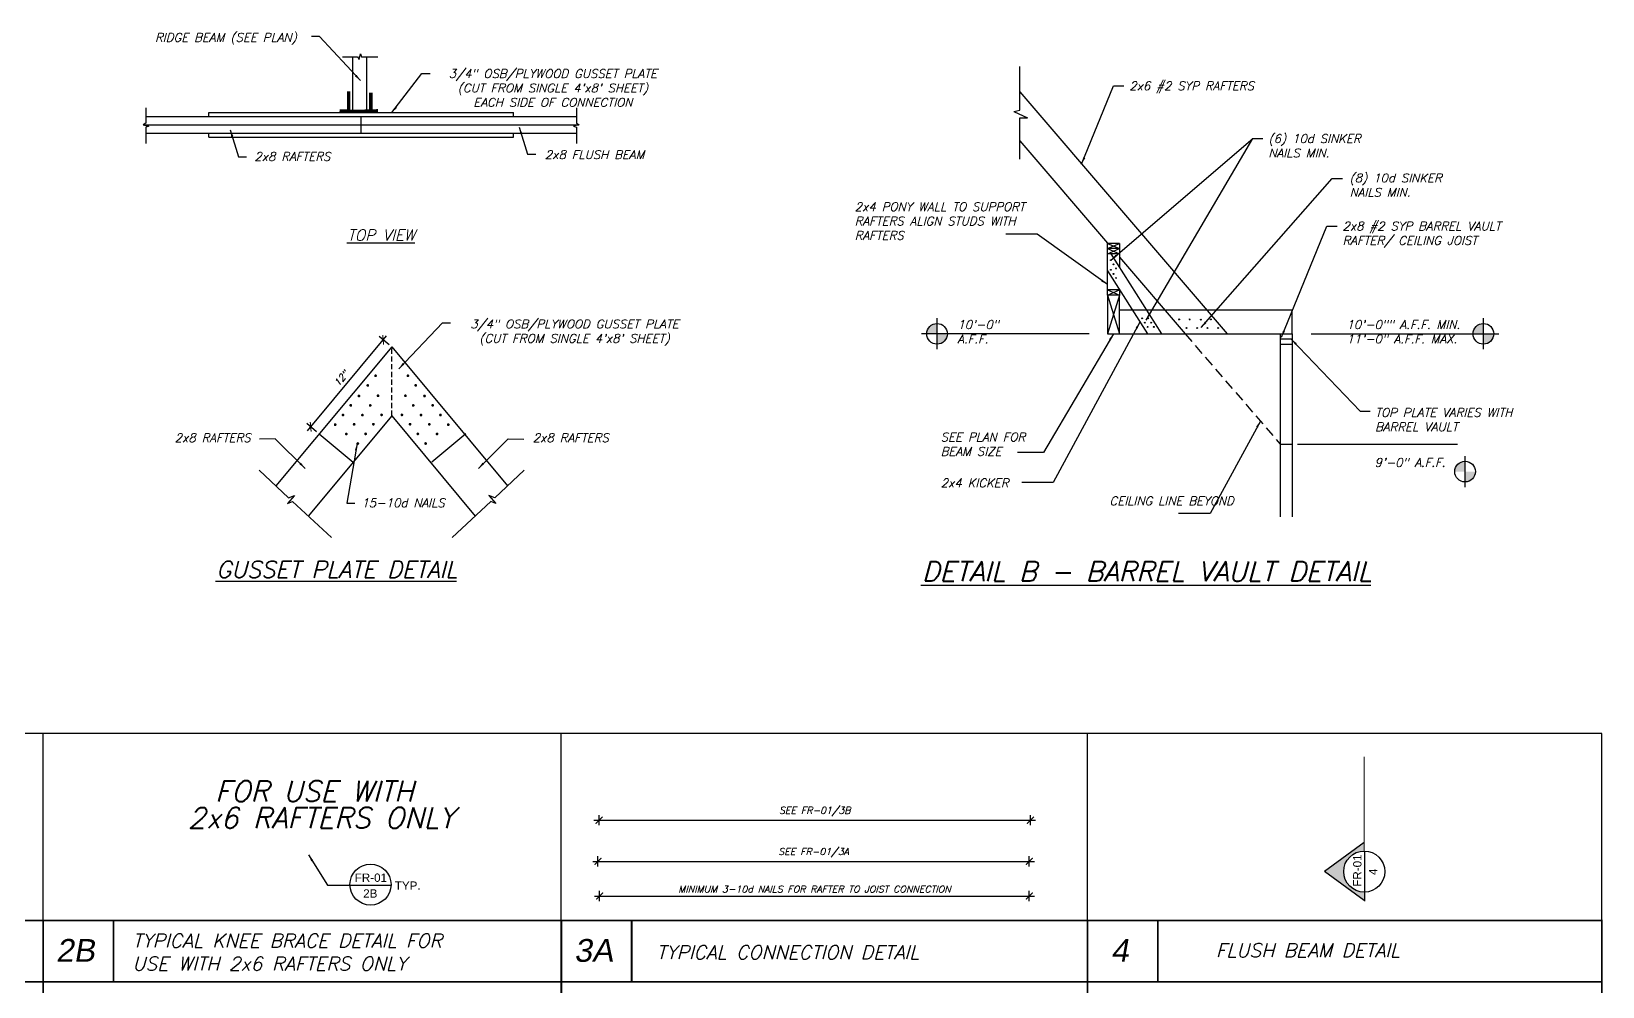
# Model space of a CAD drawing. Header units: inches. Extents: x 683 to 9753, y -6805 to 20230.
# Drawn here: x 3620 to 4532, y 1377 to 1932 of the extents above; entities that cross this region are included whole.
import ezdxf
from ezdxf.enums import TextEntityAlignment as Align

# ---------------------------------------------------------------- set-up
doc = ezdxf.new("R2010")
doc.units = ezdxf.units.IN
doc.header["$LTSCALE"] = 48
doc.header["$MEASUREMENT"] = 0
doc.linetypes.add('HIDDEN2', pattern=[0.1875, 0.125, -0.0625])
doc.linetypes.add('HIDDEN4', pattern=[0.09375, 0.0625, -0.03125])
doc.layers.get('Defpoints').update_dxf_attribs({"color": 251})
for name, color, linetype in [('DPIS-BL', 9, 'Continuous'), ('DPIS-DIM', 7, 'Continuous'), ('DPIS-RAFTERS', 1, 'Continuous'), ('DPIS-TEXT', 7, 'Continuous'), ('FPTEXT', 2, 'Continuous')]:
    doc.layers.add(name, color=color, linetype=linetype)
doc.styles.add('DIMLETTERS', font='arial.ttf', dxfattribs={"height": 12})
doc.styles.add('DPIS-DIM', font='Simplex.shx', dxfattribs={"oblique": 15})
doc.styles.add('SHEETNAME', font='arial.ttf', dxfattribs={"height": 4})
doc.styles.add('SIMPLEX', font='simplex.shx', dxfattribs={"oblique": 15, "height": 4})
doc.styles.get("Standard").update_dxf_attribs({"font": 'simplex.shx', "oblique": 15})
doc.dimstyles.new('DPIS-DIM1', dxfattribs={"dimtxt": 4, "dimasz": 4, "dimexe": 3, "dimexo": 2, "dimgap": 2, "dimtad": 1, "dimdec": 4, "dimrnd": 0.125, "dimzin": 3, "dimdsep": 46, "dimlunit": 4, "dimtxsty": 'DPIS-DIM', "dimblk": 'ARCHTICK', "dimcen": 3, "dimdle": 3, "dimclrd": 2, "dimclre": 2, "dimclrt": 256, "dimadec": 0, "dimazin": 0, "dimtfac": 1, "dimtdec": 4, "dimtmove": 0, "dimatfit": 3, "dimfxl": 1, "dimtolj": 1, "dimtzin": 0, "dimarcsym": 0})
doc.dimstyles.get("Standard").update_dxf_attribs({"dimtxt": 4, "dimasz": 4, "dimexe": 3, "dimexo": 2, "dimgap": 2, "dimtad": 1, "dimdec": 4, "dimrnd": 0.125, "dimzin": 3, "dimdsep": 46, "dimlunit": 4, "dimtxsty": 'SIMPLEX', "dimblk": 'ARCHTICK', "dimcen": 3, "dimdle": 3, "dimclrd": 2, "dimclre": 2, "dimadec": 0, "dimazin": 0, "dimtfac": 1, "dimtdec": 4, "dimtofl": 0, "dimtmove": 1, "dimatfit": 3, "dimfxl": 1, "dimtolj": 1, "dimtzin": 0, "dimarcsym": 0})

# ---------------------------------------------------------------- blocks, each defined once
blk = doc.blocks.new('_ArchTick')
at = {"color": 0, "const_width": 0.15}
blk.add_lwpolyline([(-0.5, -0.5), (0.5, 0.5)], dxfattribs=at)
blk = doc.blocks.new('*D51')
at = {"layer": 'Defpoints', "color": 0, "transparency": 16777216}
for p in [(3824.23, 1752.84), (3829.19, 1748.7), (3787.1, 1698.19)]:
    blk.add_point(p, dxfattribs=at)
at = {"layer": 'DPIS-TEXT', "color": 2, "lineweight": -2, "transparency": 16777216}
for p, q in [((3780.22, 1700.02), (3826.15, 1755.14)), ((3827.66, 1749.98), (3821.92, 1754.76)), ((3785.57, 1699.47), (3779.83, 1704.25))]:
    blk.add_line(p, q, dxfattribs=at)
at = {"layer": 'DPIS-TEXT', "color": 2, "lineweight": -2, "transparency": 16777216, "xscale": 4, "yscale": 4, "zscale": 4}
for p, rotation in [((3824.23, 1752.84), 50.1944289077334), ((3782.14, 1702.33), 230.1944289077334)]:
    blk.add_blockref('_ArchTick', p, dxfattribs=dict(at, rotation=rotation))
at = {"layer": 'DPIS-TEXT', "color": 0, "transparency": 16777216, "insert": (3799.82, 1730.39), "char_height": 4, "attachment_point": 5, "rotation": 50.19443, "style": 'SIMPLEX'}
blk.add_mtext('\\A1;12"', dxfattribs=at)
blk = doc.blocks.new('*D90')
at = {"layer": 'Defpoints', "color": 0, "transparency": 16777216}
for p in [(3948.95, 1445.13), (4199.42, 1450.05), (4199.42, 1445.13)]:
    blk.add_point(p, dxfattribs=at)
at = {"layer": 'DPIS-DIM', "color": 2, "lineweight": -2, "transparency": 16777216}
for p, q in [((3948.95, 1447.13), (3948.95, 1453.05)), ((4199.42, 1447.13), (4199.42, 1453.05)), ((3945.95, 1450.05), (4202.42, 1450.05))]:
    blk.add_line(p, q, dxfattribs=at)
at = {"layer": 'DPIS-DIM', "color": 2, "lineweight": -2, "transparency": 16777216, "xscale": 4, "yscale": 4, "zscale": 4, "rotation": 180}
blk.add_blockref('_ArchTick', (3948.95, 1450.05), dxfattribs=at)
at = {"layer": 'DPIS-DIM', "color": 2, "lineweight": -2, "transparency": 16777216, "xscale": 4, "yscale": 4, "zscale": 4}
blk.add_blockref('_ArchTick', (4199.42, 1450.05), dxfattribs=at)
at = {"layer": 'DPIS-DIM', "transparency": 16777216, "insert": (4074.19, 1455.1), "char_height": 4, "attachment_point": 5, "style": 'DPIS-DIM'}
blk.add_mtext('\\A1;SEE FR-01/3A', dxfattribs=at)
blk = doc.blocks.new('*D91')
at = {"layer": 'Defpoints', "color": 0, "transparency": 16777216}
for p in [(3949.94, 1425.01), (4199.42, 1429.93), (4199.42, 1425.01)]:
    blk.add_point(p, dxfattribs=at)
at = {"layer": 'DPIS-DIM', "color": 2, "lineweight": -2, "transparency": 16777216}
for p, q in [((3949.94, 1427.01), (3949.94, 1432.93)), ((4199.42, 1427.01), (4199.42, 1432.93)), ((3946.94, 1429.93), (4202.42, 1429.93))]:
    blk.add_line(p, q, dxfattribs=at)
at = {"layer": 'DPIS-DIM', "color": 2, "lineweight": -2, "transparency": 16777216, "xscale": 4, "yscale": 4, "zscale": 4, "rotation": 180}
blk.add_blockref('_ArchTick', (3949.94, 1429.93), dxfattribs=at)
at = {"layer": 'DPIS-DIM', "color": 2, "lineweight": -2, "transparency": 16777216, "xscale": 4, "yscale": 4, "zscale": 4}
blk.add_blockref('_ArchTick', (4199.42, 1429.93), dxfattribs=at)
at = {"layer": 'DPIS-DIM', "transparency": 16777216, "insert": (4074.68, 1433.93), "char_height": 4, "attachment_point": 5, "style": 'DPIS-DIM'}
blk.add_mtext('\\A1;MINIMUM 3-10d NAILS FOR RAFTER TO JOIST CONNECTION', dxfattribs=at)
blk = doc.blocks.new('*D92')
at = {"layer": 'Defpoints', "color": 0, "transparency": 16777216}
for p in [(3949.62, 1469.01), (4200.1, 1473.93), (4200.1, 1469.01)]:
    blk.add_point(p, dxfattribs=at)
at = {"layer": 'DPIS-DIM', "color": 2, "lineweight": -2, "transparency": 16777216}
for p, q in [((3946.62, 1473.93), (4203.1, 1473.93)), ((3949.62, 1471.01), (3949.62, 1476.93)), ((4200.1, 1471.01), (4200.1, 1476.93))]:
    blk.add_line(p, q, dxfattribs=at)
at = {"layer": 'DPIS-DIM', "color": 2, "lineweight": -2, "transparency": 16777216, "xscale": 4, "yscale": 4, "zscale": 4, "rotation": 180}
blk.add_blockref('_ArchTick', (3949.62, 1473.93), dxfattribs=at)
at = {"layer": 'DPIS-DIM', "color": 2, "lineweight": -2, "transparency": 16777216, "xscale": 4, "yscale": 4, "zscale": 4}
blk.add_blockref('_ArchTick', (4200.1, 1473.93), dxfattribs=at)
at = {"layer": 'DPIS-DIM', "transparency": 16777216, "insert": (4074.86, 1478.98), "char_height": 4, "attachment_point": 5, "style": 'DPIS-DIM'}
blk.add_mtext('\\A1;SEE FR-01/3B', dxfattribs=at)

msp = doc.modelspace()

# ---------------------------------------------------------------- hatches: boundary and pattern name
at = {"layer": 'DPIS-TEXT'}
h = msp.add_hatch(color=256, dxfattribs=at)
h.paths.add_polyline_path([(4145.84352, 1762.28971, 0.414213562), (4139.84352, 1756.28971), (4145.84352, 1756.28971)])
h.paths.add_polyline_path([(4151.84352, 1756.28971), (4145.84352, 1756.28971), (4145.84352, 1750.28971, 0.414213562)])
h = msp.add_hatch(color=256, dxfattribs=at)
h.paths.add_polyline_path([(4463.10056, 1762.28971, 0.414213562), (4457.10056, 1756.28971), (4463.10056, 1756.28971)])
h.paths.add_polyline_path([(4469.10056, 1756.28971), (4463.10056, 1756.28971), (4463.10056, 1750.28971, 0.414213562)])
h = msp.add_hatch(color=256, dxfattribs=at)
h.paths.add_polyline_path([(4452.45353, 1682.28971, 0.414213562), (4446.45353, 1676.28971), (4452.45353, 1676.28971)])
h.paths.add_polyline_path([(4458.45353, 1676.28971), (4452.45353, 1676.28971), (4452.45353, 1670.28971, 0.414213562)])
h = msp.add_hatch(dxfattribs=at)
h.set_pattern_fill('ANSI38', color=256, scale=1.37277, angle=180, style=0)
h.set_pattern_definition([(135, (4195.02852, 1452.54103), (0.12133689, 0.12133689), []), (45, (4195.02852, 1452.54103), (0.36401067, 0.12133689), [0.4289907, -0.2573944])])
h.paths.add_polyline_path([(4393.91623, 1460.99728), (4393.91623, 1456.05675, 0.414213562), (4381.99721, 1444.13773, 0.414213562), (4393.91623, 1432.21871), (4393.91623, 1427.27818), (4370.78135, 1444.13773)])

# ---------------------------------------------------------------- linework, layer by layer
at = {"color": 2}
for points, const_width in [([(3804.22192, 1885.7158), (3804.22192, 1896.95789)], 2), ([(3817.06032, 1885.79723), (3817.06032, 1896.34829)], 2), ([(3798.87877, 1885.84932), (3809.56507, 1885.58228)], 1.6), ([(3809.56507, 1885.58228), (3821.29428, 1885.91865)], 1.6)]:
    msp.add_lwpolyline(points, dxfattribs=dict(at, const_width=const_width))
at = {"layer": 'DPIS-BL'}
for p, q in [((3806.51814, 1886.15646), (3806.51814, 1917.07222)), ((3814.78868, 1886.2378), (3814.78868, 1917.07222)), ((3626.75087, 1415.67308), (3626.75087, 1524.35583)), ((3927.67898, 1415.67308), (3927.67898, 1524.35583)), ((4233.17822, 1415.67308), (4233.17822, 1524.35583))]:
    msp.add_line(p, q, dxfattribs=at)
at = {"layer": 'DPIS-BL', "linetype": 'HIDDEN4'}
msp.add_line((3829.19479, 1708.71217), (3829.19479, 1748.70065), dxfattribs=at)
at = {"layer": 'DPIS-BL'}
msp.add_lwpolyline([(3067.81992, 1415.67308), (4531.81992, 1415.67308), (4531.81992, 1524.35583), (3067.81992, 1524.35583)], close=True, dxfattribs=at)
at = {"layer": 'DPIS-BL', "const_width": 1}
for points in [[(3332.81638, 1415.67308), (3626.75087, 1415.67308), (3626.75087, 1080.71995), (3332.81638, 1080.71995)], [(3626.75087, 1415.67308), (3927.67898, 1415.67308), (3927.67898, 1080.71995), (3626.75087, 1080.71995)], [(3927.67898, 1415.67308), (4233.17822, 1415.67308), (4233.17822, 1080.71995), (3927.67898, 1080.71995)], [(4233.17822, 1415.67308), (4531.81992, 1415.67308), (4531.81992, 1080.71995), (4233.17822, 1080.71995)]]:
    msp.add_lwpolyline(points, close=True, dxfattribs=at)
for points in [[(3667.61364, 1415.67308), (3667.61364, 1380.08742)], [(3968.54176, 1415.67308), (3968.54176, 1380.08742)], [(4274.041, 1415.67308), (4274.041, 1380.08742)], [(3626.75087, 1380.08742), (3332.81638, 1380.08742)], [(3927.67898, 1380.08742), (3626.75087, 1380.08742)], [(4233.17822, 1380.08742), (3927.67898, 1380.08742)], [(4531.81992, 1380.08742), (4233.17822, 1380.08742)]]:
    msp.add_lwpolyline(points, dxfattribs=at)
at = {"layer": 'DPIS-DIM'}
for p, q in [((3800.51609, 1917.07222), (3809.2751, 1917.07222)), ((3809.2751, 1917.07222), (3810.27124, 1915.52387)), ((3810.27124, 1915.52387), (3811.033, 1918.80574)), ((3811.033, 1918.80574), (3811.61896, 1917.07222)), ((3811.61896, 1917.07222), (3821.05444, 1917.07222)), ((3686.37939, 1887.37983), (3686.37939, 1878.62082)), ((3686.37939, 1882.35125), (3936.49506, 1882.35125)), ((3722.93813, 1884.75125), (3899.93632, 1884.75125)), ((3722.93813, 1882.35125), (3722.93813, 1884.75125)), ((3811.43722, 1872.75125), (3811.43722, 1882.35125)), ((3899.93632, 1882.35125), (3899.93632, 1884.75125)), ((3936.49506, 1887.37983), (3936.49506, 1878.62082)), ((3686.37939, 1878.62082), (3684.83104, 1877.62468)), ((3684.83104, 1877.62468), (3688.11291, 1876.86292)), ((3685.14741, 1877.55125), (3937.72704, 1877.55125)), ((3688.11291, 1876.86292), (3686.37939, 1876.27696)), ((3686.37939, 1876.27696), (3686.37939, 1866.84148)), ((3686.37939, 1872.75125), (3936.49506, 1872.75125)), ((3722.93813, 1870.35125), (3722.93813, 1872.75125)), ((3722.93813, 1870.35125), (3899.93632, 1870.35125)), ((3899.93632, 1870.35125), (3899.93632, 1872.75125)), ((3938.04341, 1877.62468), (3934.76154, 1876.86292)), ((3934.76154, 1876.86292), (3936.49506, 1876.27696)), ((3936.49506, 1878.62082), (3938.04341, 1877.62468)), ((3936.49506, 1876.27696), (3936.49506, 1866.84148)), ((3752.19488, 1677.04737), (3769.31787, 1661.10758)), ((3906.1947, 1677.04737), (3889.07172, 1661.10758)), ((3772.75021, 1662.50809), (3768.65035, 1657.88328)), ((3769.31787, 1661.10758), (3772.75021, 1662.50809)), ((3889.07172, 1661.10758), (3885.63938, 1662.50809)), ((3885.63938, 1662.50809), (3889.73924, 1657.88328)), ((3768.65035, 1657.88328), (3771.61713, 1658.9672)), ((3771.61713, 1658.9672), (3794.12827, 1638.01156)), ((3886.77246, 1658.9672), (3864.26132, 1638.01156)), ((3889.73924, 1657.88328), (3886.77246, 1658.9672))]:
    msp.add_line(p, q, dxfattribs=at)
at = {"layer": 'DPIS-DIM', "const_width": 0.8}
for points in [[(3814.88216, 1726.34205, 1), (3815.68216, 1726.34205, 1)], [(3819.40241, 1731.94867, 1), (3820.20241, 1731.94867, 1)], [(3838.98718, 1731.94867, -1), (3838.18718, 1731.94867, -1)], [(3843.50743, 1726.34205, -1), (3842.70743, 1726.34205, -1)], [(3805.01774, 1714.7664, 1), (3805.81774, 1714.7664, 1)], [(3809.74205, 1720.20053, 1), (3810.54205, 1720.20053, 1)], [(3816.31643, 1714.72188, 1), (3817.11643, 1714.72188, 1)], [(3820.83668, 1720.32849, 1), (3821.63668, 1720.32849, 1)], [(3837.5529, 1720.32849, -1), (3836.7529, 1720.32849, -1)], [(3842.07315, 1714.72188, -1), (3841.27315, 1714.72188, -1)], [(3848.64754, 1720.20053, -1), (3847.84754, 1720.20053, -1)], [(3853.37185, 1714.7664, -1), (3852.57185, 1714.7664, -1)], [(3800.49749, 1709.15978, 1), (3801.29749, 1709.15978, 1)], [(3811.79618, 1709.11526, 1), (3812.59618, 1709.11526, 1)], [(3822.89082, 1709.24322, 1), (3823.69082, 1709.24322, 1)], [(3835.49877, 1709.24322, -1), (3834.69877, 1709.24322, -1)], [(3846.5934, 1709.11526, -1), (3845.7934, 1709.11526, -1)], [(3857.8921, 1709.15978, -1), (3857.0921, 1709.15978, -1)], [(3795.97724, 1703.55317, 1), (3796.77724, 1703.55317, 1)], [(3802.44947, 1698.16085, 1), (3803.24947, 1698.16085, 1)], [(3806.96972, 1703.76747, 1), (3807.76972, 1703.76747, 1)], [(3813.63317, 1698.21338, 1), (3814.43317, 1698.21338, 1)], [(3818.15343, 1703.81999, 1), (3818.95343, 1703.81999, 1)], [(3840.23616, 1703.81999, -1), (3839.43616, 1703.81999, -1)], [(3844.75641, 1698.21338, -1), (3843.95641, 1698.21338, -1)], [(3851.41986, 1703.76747, -1), (3850.61986, 1703.76747, -1)], [(3855.94011, 1698.16085, -1), (3855.14011, 1698.16085, -1)], [(3862.41235, 1703.55317, -1), (3861.61235, 1703.55317, -1)], [(3809.11292, 1692.60676, 1), (3809.91292, 1692.60676, 1)], [(3849.27666, 1692.60676, -1), (3848.47666, 1692.60676, -1)]]:
    msp.add_lwpolyline(points, format="xyb", close=True, dxfattribs=at)
at = {"layer": 'DPIS-RAFTERS'}
for p, q in [((4193.86025, 1886.03037), (4193.86025, 1911.52882)), ((4193.86025, 1896.74214), (4314.24804, 1756.28971)), ((4190.51825, 1885.42851), (4193.86025, 1886.03037)), ((4190.51825, 1885.42851), (4198.45793, 1881.62291)), ((4193.86025, 1857.64055), (4193.86025, 1881.62291)), ((4193.86025, 1881.62291), (4198.45793, 1881.62291)), ((4193.86025, 1868.31521), (4244.78686, 1808.90083)), ((4251.78686, 1808.79108), (4244.78686, 1808.79108)), ((4244.78686, 1778.78971), (4244.78686, 1808.79108)), ((4244.78686, 1805.79108), (4251.78686, 1808.79108)), ((4244.78686, 1808.79108), (4251.78686, 1805.79108)), ((4251.78686, 1808.79108), (4251.78686, 1794.85483)), ((4251.78686, 1805.79108), (4244.78686, 1805.79108)), ((4244.78686, 1802.79108), (4251.78686, 1805.79108)), ((4244.78686, 1805.79108), (4251.78686, 1802.79108)), ((4251.78686, 1802.79108), (4244.78686, 1802.79108)), ((4246.75101, 1802.79108), (4276.2579, 1756.28971)), ((4251.78686, 1800.73416), (4289.8821, 1756.28971)), ((4244.78686, 1792.82136), (4267.96758, 1756.28971)), ((4251.78686, 1781.78971), (4244.78686, 1781.78971)), ((4244.78686, 1778.78971), (4251.78686, 1781.78971)), ((4244.78686, 1781.78971), (4251.78686, 1778.78971)), ((4251.78686, 1781.78971), (4251.78686, 1778.78971)), ((4244.78686, 1778.78971), (4244.78686, 1756.28971)), ((4251.78686, 1778.78971), (4244.78686, 1778.78971)), ((4251.78686, 1778.78971), (4244.78686, 1756.28971)), ((4244.78686, 1778.78971), (4251.78686, 1756.28971)), ((4251.78686, 1756.28971), (4251.78686, 1778.78971)), ((4251.78686, 1770.28971), (4352.1202, 1770.28971)), ((4352.1202, 1756.28971), (4352.1202, 1770.28971)), ((4244.78686, 1756.28971), (4251.78686, 1756.28971)), ((4251.78686, 1756.28971), (4352.1202, 1756.28971)), ((4345.1202, 1756.28971), (4345.1202, 1649.97625)), ((4345.1202, 1753.28971), (4352.1202, 1753.28971)), ((4352.1202, 1756.28971), (4352.1202, 1649.97625)), ((4345.1202, 1750.28971), (4352.1202, 1750.28971)), ((4345.1202, 1692.28971), (4352.1202, 1692.28971))]:
    msp.add_line(p, q, dxfattribs=at)
at = {"layer": 'DPIS-RAFTERS', "linetype": 'HIDDEN2'}
msp.add_line((4289.8821, 1756.28971), (4345.1202, 1692.28971), dxfattribs=at)
at = {"layer": 'DPIS-RAFTERS'}
for centre in [(4246.78686, 1799.00169), (4246.78686, 1793.40235), (4248.28686, 1796.63776), (4248.28686, 1791.03843), (4249.78686, 1794.27384), (4249.78686, 1788.6745), (4264.97419, 1765.27638), (4266.56054, 1762.77638), (4268.52718, 1765.27638), (4270.11353, 1762.77638), (4286.40203, 1764.67175), (4292.54751, 1764.67175), (4298.99342, 1764.5025), (4304.84112, 1764.67175), (4268.14688, 1760.27638), (4271.69987, 1760.27638), (4290.68774, 1759.67175), (4296.83323, 1759.67175), (4302.98135, 1759.67175), (4309.12683, 1759.67175)]:
    msp.add_circle(centre, 0.25, dxfattribs=at)
at = {"layer": 'DPIS-TEXT'}
for p, q in [((4145.84352, 1747.28971), (4145.84352, 1765.28971)), ((4463.10056, 1747.28971), (4463.10056, 1765.28971)), ((4234.19962, 1756.28971), (4136.84352, 1756.28971)), ((4363.1202, 1756.28971), (4472.10056, 1756.28971)), ((3829.19479, 1748.70065), (3761.93096, 1667.98405)), ((3829.19479, 1748.70065), (3896.45862, 1667.98405)), ((3829.19479, 1708.71217), (3780.69696, 1650.51477)), ((3829.19479, 1708.71217), (3877.69262, 1650.51477)), ((3787.10279, 1698.19024), (3806.76925, 1681.80152)), ((3872.21637, 1698.19024), (3852.54991, 1681.80152)), ((4355.1202, 1692.28971), (4448.1202, 1692.28971)), ((4452.45353, 1667.28971), (4452.45353, 1685.28971)), ((4393.91623, 1460.99728), (4370.78135, 1444.13773)), ((4394.243, 1426.95141), (4394.243, 1455.72998)), ((4393.91623, 1427.27818), (4370.78135, 1444.13773)), ((3804.94941, 1436.24671), (3828.4562, 1436.24671))]:
    msp.add_line(p, q, dxfattribs=at)
at = {"layer": 'DPIS-TEXT', "const_width": 0.68639}
msp.add_lwpolyline([(4393.91623, 1510.92681), (4393.91623, 1456.05675)], dxfattribs=at)
at = {"layer": 'DPIS-TEXT'}
for centre, radius in [((4145.84352, 1756.28971), 6), ((4463.10056, 1756.28971), 6), ((4452.45353, 1676.28971), 6), ((4393.91623, 1444.13773), 11.91902), ((3816.86395, 1436.57348), 11.91902)]:
    msp.add_circle(centre, radius, dxfattribs=at)

# ---------------------------------------------------------------- texts
at = {"layer": 'Defpoints', "color": 1, "style": 'SIMPLEX', "oblique": 15}
for s, p in [('FOR USE WITH ', (3788.28079, 1484.78322)), ('2x6 RAFTERS ONLY', (3788.28079, 1469.34133))]:
    msp.add_text(s, height=12, dxfattribs=at).set_placement(p, align=Align.CENTER)
at = {"layer": 'DPIS-DIM', "char_height": 5, "attachment_point": 5, "style": 'SIMPLEX'}
for s, insert in [('3/4" OSB/PLYWOOD GUSSET PLATE\\P(CUT FROM SINGLE 4\'x8\' SHEET)\\PEACH SIDE OF CONNECTION', (3922.79579, 1898.98676)), ('2x8 RAFTERS', (3771.51443, 1859.21384)), ('2x8 FLUSH BEAM', (3947.02251, 1860.27066)), ('3/4" OSB/PLYWOOD GUSSET PLATE\\P(CUT FROM SINGLE 4\'x8\' SHEET)', (3935.34391, 1756.97289)), ('2x8 RAFTERS', (3725.2219, 1695.97482)), ('2x8 RAFTERS', (3933.16769, 1695.97482)), ('15-10d NAILS', (3835.77704, 1658.15672))]:
    msp.add_mtext(s, dxfattribs=dict(at, insert=insert))
at = {"layer": 'DPIS-TEXT', "style": 'SIMPLEX', "oblique": 15}
msp.add_text('RIDGE BEAM (SEE PLAN)', height=5, dxfattribs=at).set_placement((3732.91283, 1928.00226), align=Align.MIDDLE)
at = {"layer": 'DPIS-TEXT', "oblique": 15}
for s, height, p in [('%%UTOP VIEW', 6.4, (3823.13032, 1813.59671)), ('%%UDETAIL B - BARREL VAULT DETAIL', 11.44, (4267.62575, 1618.33812))]:
    msp.add_text(s, height=height, dxfattribs=at).set_placement(p, align=Align.MIDDLE)
at = {"layer": 'DPIS-TEXT', "color": 4, "style": 'SIMPLEX', "oblique": 15}
msp.add_text('%%uGUSSET PLATE DETAIL', height=9.6, dxfattribs=at).set_placement((3727.38732, 1614.6998))
at = {"layer": 'DPIS-TEXT', "style": 'DIMLETTERS'}
for s, p in [('FR-01', (4392.3111, 1444.72011)), ('4', (4401.47798, 1444.02641))]:
    msp.add_text(s, height=4.8384, rotation=90, dxfattribs=at).set_placement(p, align=Align.CENTER)
for s, p in [('FR-01', (3817.0841, 1438.17862)), ('2B', (3816.75263, 1429.01173))]:
    msp.add_text(s, height=4.8384, dxfattribs=at).set_placement(p, align=Align.CENTER)
msp.add_text('TYP.', height=4.8384, dxfattribs=at).set_placement((3830.98305, 1433.5658))
at = {"layer": 'DPIS-TEXT', "char_height": 5, "attachment_point": 1, "style": 'SIMPLEX'}
for s, insert, width in [('2x6 #2 SYP RAFTERS ', (4257.48371, 1902.71777), 85.2777399), ('(6) 10d SINKER NAILS MIN.', (4338.28569, 1872.0961), 71.3573198), ('(8) 10d SINKER NAILS MIN.', (4385.39672, 1849.25053), 71.3573198), ('2x4 PONY WALL TO SUPPORT RAFTERS ALIGN STUDS WITH RAFTERS', (4098.03663, 1832.56809), 111.7788551), ('2x8 #2 SYP BARREL VAULT RAFTER/ CEILING JOIST', (4381.31529, 1821.32404), 108.7789389), ('10\'-0" A.F.F.', (4157.64854, 1764.11737), 35.3915739), ('10\'-0"" A.F.F. MIN. 11\'-0" A.F.F. MAX.', (4383.59088, 1764.11737), 73.0178497), ('TOP PLATE VARIES WITH BARREL VAULT', (4400.26083, 1713.09576), 91.7920266), ('SEE PLAN FOR BEAM SIZE', (4147.98257, 1698.87156), 71.5872795), ('9\'-0" A.F.F.', (4399.90966, 1684.11737), 108.7789389), ('2x4 KICKER', (4147.98257, 1672.21153), 71.5872795), ('CEILING LINE BEYOND', (4245.97952, 1661.79058), 71.5872795)]:
    msp.add_mtext(s, dxfattribs=dict(at, insert=insert, width=width))
at = {"layer": 'FPTEXT', "style": 'SHEETNAME', "oblique": 10}
for s, p in [('2B', (3645.46836, 1398.36873)), ('3A', (3946.39647, 1398.36873)), ('4', (4251.89571, 1398.36873))]:
    msp.add_text(s, height=13.24373, dxfattribs=at).set_placement(p, align=Align.MIDDLE_CENTER)
at = {"layer": 'FPTEXT', "char_height": 8, "attachment_point": 7}
for s, insert in [('TYPICAL KNEE BRACE DETAIL FOR\\PUSE WITH 2x6 RAFTERS ONLY', (3678.62131, 1386.65833)), ('TYPICAL CONNECTION DETAIL', (3982.84071, 1393.25368)), ('FLUSH BEAM DETAIL', (4307.63893, 1394.40824))]:
    msp.add_mtext(s, dxfattribs=dict(at, insert=insert))

# ---------------------------------------------------------------- dimensions: what is measured, and where the dimension line sits
at = {"layer": 'DPIS-DIM'}
for base, p1, p2, text, picture, middle in [((4200.09557, 1473.92776), (3949.6193, 1469.00863), (4200.09557, 1469.00863), 'SEE FR-01/3B', '*D92', (4074.85744, 1478.97538)), ((4199.42439, 1450.0493), (3948.94812, 1445.13017), (4199.42439, 1445.13017), 'SEE FR-01/3A', '*D90', (4074.18625, 1455.09691)), ((4199.42439, 1429.9256), (3949.94194, 1425.00648), (4199.42439, 1425.00648), 'MINIMUM 3-10d NAILS FOR RAFTER TO JOIST CONNECTION', '*D91', (4074.68316, 1433.9256))]:
    dim = msp.add_linear_dim(base=base, p1=p1, p2=p2, text=text, dimstyle='DPIS-DIM1', dxfattribs=at)
    dim.commit()
    dim.dimension.update_dxf_attribs({"geometry": picture, "text_midpoint": middle})
at = {"layer": 'DPIS-TEXT'}
dim = msp.add_aligned_dim(p1=(3787.10279, 1698.19024), p2=(3829.19479, 1748.70065), distance=6.46503, text='12"', dimstyle='Standard', dxfattribs=at)
dim.commit()
dim.dimension.update_dxf_attribs({"geometry": '*D51', "text_midpoint": (3799.81668, 1730.38887)})

# ---------------------------------------------------------------- leaders
at = {"layer": 'DPIS-DIM'}
for points, override in [([(3811.03698, 1903.26815), (3787.29905, 1928.88649), (3782.54859, 1928.88649)], {"dimgap": 2, "dimtad": 0, "dimclrt": 256, "dimtofl": 1, "dimtmove": 0}), ([(3829.35519, 1884.75125), (3846.71242, 1907.3569), (3851.46288, 1907.3569)], {"dimtad": 0, "dimclrt": 256, "dimtofl": 1, "dimtmove": 0}), ([(4229.80329, 1854.80859), (4248.34546, 1900.20102), (4254.28354, 1900.20102)], {"dimgap": 2, "dimtad": 0, "dimclrt": 256, "dimtofl": 1, "dimtmove": 0}), ([(3735.42502, 1874.68518), (3740.17848, 1859.03832), (3744.92894, 1859.03832)], {"dimgap": 2, "dimtad": 0, "dimclrt": 256, "dimtofl": 1, "dimtmove": 0}), ([(3903.29603, 1876.26818), (3908.04949, 1860.62132), (3912.79995, 1860.62132)], {"dimgap": 2, "dimtad": 0, "dimclrt": 256, "dimtofl": 1, "dimtmove": 0}), ([(4246.78686, 1799.00169), (4329.14744, 1869.57935), (4335.08552, 1869.57935)], {"dimgap": 2, "dimtad": 0, "dimclrt": 256, "dimtofl": 1, "dimtmove": 0}), ([(4267.22718, 1764.27842), (4329.14744, 1869.57935), (4335.08552, 1869.57935)], {"dimgap": 2, "dimtad": 0, "dimclrt": 256, "dimtofl": 1, "dimtmove": 0}), ([(4299.18855, 1759.91899), (4375.29295, 1846.52335), (4381.23103, 1846.52335)], {"dimgap": 2, "dimtad": 0, "dimclrt": 256, "dimtofl": 1, "dimtmove": 0}), ([(4345.82251, 1754.28971), (4372.17705, 1818.8073), (4378.11512, 1818.8073)], {"dimgap": 2, "dimtad": 0, "dimclrt": 256, "dimtofl": 1, "dimtmove": 0}), ([(4244.78686, 1784.8672), (4204.0334, 1814.05442), (4185.7191, 1814.05442)], {"dimgap": 2, "dimtad": 0, "dimclrt": 256, "dimtofl": 1, "dimtmove": 0}), ([(3833.27467, 1735.99426), (3858.66234, 1762.65581), (3863.4128, 1762.65581)], {"dimgap": 2, "dimtad": 0, "dimclrt": 256, "dimtofl": 1, "dimtmove": 0}), ([(4263.6447, 1763.10236), (4213.33152, 1669.91207), (4195.01722, 1669.91207)], {"dimgap": 2, "dimtad": 0, "dimclrt": 256, "dimtofl": 1, "dimtmove": 0}), ([(4248.28686, 1756.28971), (4207.64596, 1687.30448), (4192.48276, 1687.30448)], {"dimgap": 2, "dimtad": 0, "dimclrt": 256, "dimtofl": 1, "dimtmove": 0}), ([(4351.54648, 1753.21457), (4391.50887, 1711.46066), (4397.44694, 1711.46066)], {"dimgap": 2, "dimtad": 0, "dimclrt": 256, "dimtofl": 1, "dimtmove": 0}), ([(4333.59979, 1705.6375), (4304.44087, 1652.0329), (4286.12657, 1652.0329)], {"dimgap": 2, "dimtad": 0, "dimclrt": 256, "dimtofl": 1, "dimtmove": 0}), ([(3778.86755, 1678.19638), (3761.53095, 1695.39266), (3752.47705, 1695.1545)], {"dimgap": 2, "dimtad": 0, "dimclrt": 256, "dimtofl": 1, "dimtmove": 0}), ([(3809.11292, 1692.60676), (3803.07835, 1657.92066), (3807.82881, 1657.92066)], {"dimgap": 2, "dimtad": 0, "dimclrt": 256, "dimtofl": 1, "dimtmove": 0}), ([(3879.52204, 1678.19638), (3896.85863, 1695.39266), (3905.91254, 1695.1545)], {"dimgap": 2, "dimtad": 0, "dimclrt": 256, "dimtofl": 1, "dimtmove": 0})]:
    msp.add_leader(points, dimstyle='Standard', override=override, dxfattribs=at)
at = {"layer": 'DPIS-TEXT'}
msp.add_leader([(3780.87343, 1453.86405), (3791.80918, 1436.24671), (3804.94941, 1436.24671)], dimstyle='DPIS-DIM1', override={"dimtxt": 4, "dimgap": 2, "dimtad": 0}, dxfattribs=at)

doc.saveas('drawing.dxf')
